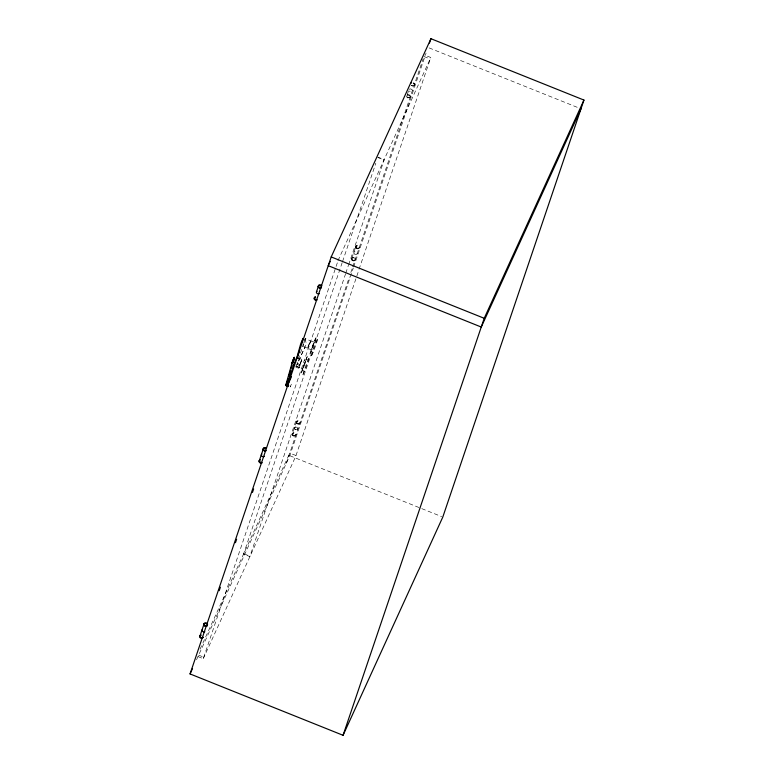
<?xml version="1.0" encoding="UTF-8"?>
<svg xmlns="http://www.w3.org/2000/svg" width="774" height="774" viewBox="0 0 774 774"><rect width="100%" height="100%" fill="white"/><g stroke="black" fill="none" stroke-linecap="round" stroke-linejoin="round"><path stroke-width="0.58" stroke-dasharray="3.87 2.9" d="M305.42 338.567L303.979 342.911M295.745 365.986L302.634 368.792L305.72 361.042L296.781 357.327M301.589 360.829L301.841 359.804L300.912 361.671M296.103 367.524L298.812 368.085L300.157 364.931L297.061 362.967L303.592 344.024M198.009 656.594L203.243 658.703L337.687 261.767M342.185 262.628L243.539 554.068L249.828 556.593L345.552 273.919M342.572 261.486L375.835 163.198M345.765 273.154L348.474 265.153M348.639 264.776L384.233 159.628L377.944 157.103M292.262 434.059L292.456 433.479M296.558 421.366L292.543 433.517M351.58 258.806L351.773 258.226M355.682 246.683L355.876 246.113M351.86 258.264L355.769 246.713M407.298 94.486L408.595 90.655M286.332 463.249L349.413 276.899M350.816 272.496L352.509 267.746M352.751 266.778L423.155 58.766M196.519 659.796L289.786 455.702L353.263 268.152M353.65 267.011L426.039 53.164M295.978 455.596L358.797 270.271M359.039 269.304L430.808 57.518L424.52 55.002M298.812 368.085L300.157 364.931M304.84 340.386L305.13 339.573L306.436 343.791L297.535 363.557L297.061 362.967M301.589 360.819L299.074 366.876M309.958 342.679L310.471 340.928L305.411 338.451M309.958 342.669L308.187 347.033M303.66 343.404L304.085 342.369M300.912 361.661L299.083 366.857M302.886 345.204L303.253 344.372M295.832 367.06L304.879 347.187L302.508 345.31M337.977 260.654L430.808 57.518M305.807 359.639L307.055 356.882L309.358 356.901A24.207 1.238 -68.1 0 1 304.405 371.539L303.021 374.558L301.299 372.952A22.03 1.122 -68.1 0 1 305.807 359.639L307.975 359.92L309.358 356.901M314.428 340.753L315.686 338.006L317.988 338.015A24.207 1.238 -68.1 0 1 313.035 352.663L311.651 355.682L309.919 354.076A22.03 1.122 -68.1 0 1 314.428 340.753L316.605 341.044L317.988 338.015M301.299 372.952L302.547 370.204A22.03 1.122 -68.1 0 0 307.055 356.882M309.919 354.076L311.177 351.328A22.03 1.122 -68.1 0 0 315.686 338.006M200.05 649.222L289.786 453.051M203.243 658.703L296.074 455.567L289.689 453.071M304.753 339.67L305.285 338.606M308.187 347.023L307.597 348.136L302.228 346.423M314.35 342.166L311.264 349.916L307.597 348.136L308.797 344.594L310.471 340.928L314.35 342.166L311.264 349.916M302.634 368.792L305.72 361.042M296.442 366.499L299.074 367.282M429.086 47.901L578.749 107.915M423.929 56.483L430.218 59.008M377.77 157.48L384.059 160.005M289.786 455.702L441.683 516.616M243.704 553.691L249.992 556.216M198.599 655.114L203.843 657.213M296.636 364.196L299.848 365.821M311.177 351.328L313.035 352.663M302.547 370.204L304.405 371.539M303.021 374.558A24.207 1.238 -68.1 0 1 307.975 359.92M311.651 355.682A24.207 1.238 -68.1 0 1 316.605 341.044M413.297 82.731A1.867 1.374 18.7 0 1 414.109 85.111A1.867 1.374 18.7 0 1 411.091 84.376M407.211 95.454A1.867 1.374 18.7 0 1 410.181 96.527A1.867 1.374 18.7 0 1 408.169 98.027A1.867 1.374 18.7 0 1 406.901 95.686M409.136 89.349A1.78 1.306 18.7 0 1 411.662 89.407A1.78 1.306 18.7 0 1 411.855 91.4A1.78 1.306 18.7 0 1 409.291 91.003M290.453 386.168L290.182 386.961L291.527 383.807L290.453 386.168M356.059 248.115A1.867 1.374 18.7 0 0 359.155 248.077A1.867 1.374 18.7 0 0 357.046 245.948A1.867 1.374 18.7 0 0 356.059 248.115M356.253 247.545A1.867 1.374 18.7 0 0 359.349 247.506A1.867 1.374 18.7 0 0 357.24 245.377A1.867 1.374 18.7 0 0 356.253 247.545M351.957 260.228A1.867 1.374 18.7 0 0 355.053 260.19A1.867 1.374 18.7 0 0 352.944 258.071A1.867 1.374 18.7 0 0 351.957 260.228M352.151 259.658A1.867 1.374 18.7 0 0 355.247 259.619A1.867 1.374 18.7 0 0 353.137 257.49A1.867 1.374 18.7 0 0 352.151 259.658A1.78 1.306 18.7 0 0 355.16 259.59A1.78 1.306 18.7 0 0 353.157 257.568A1.78 1.306 18.7 0 0 352.218 259.619M354.182 253.814A1.78 1.306 18.7 0 0 357.124 253.785A1.78 1.306 18.7 0 0 355.121 251.763A1.78 1.306 18.7 0 0 354.182 253.814M356.127 248.077A1.78 1.306 18.7 0 0 359.068 248.038A1.78 1.306 18.7 0 0 357.066 246.016A1.78 1.306 18.7 0 0 356.127 248.077M414.061 85.556A1.867 1.374 18.7 0 0 413.103 83.311A1.78 1.306 18.7 0 1 413.984 85.508A1.78 1.306 18.7 0 1 411.236 85.256A1.867 1.374 18.7 0 0 414.061 85.556M410.249 95.715A1.867 1.374 18.7 0 0 407.405 94.873A1.78 1.306 18.7 0 1 410.172 95.734A1.78 1.306 18.7 0 1 408.972 97.466A1.867 1.374 18.7 0 1 406.795 95.753A1.78 1.306 18.7 0 0 408.972 97.466A1.867 1.374 18.7 0 0 410.249 95.715M296.732 423.368A1.867 1.374 18.7 0 0 299.828 423.33A1.867 1.374 18.7 0 0 297.729 421.201A1.867 1.374 18.7 0 0 296.732 423.368M296.926 422.798A1.867 1.374 18.7 0 0 300.031 422.759A1.867 1.374 18.7 0 0 297.922 420.63A1.867 1.374 18.7 0 0 296.926 422.798M292.63 435.491A1.867 1.374 18.7 0 0 295.726 435.452A1.867 1.374 18.7 0 0 293.627 433.324A1.867 1.374 18.7 0 0 292.63 435.491M292.824 434.911A1.867 1.374 18.7 0 0 295.929 434.872A1.867 1.374 18.7 0 0 293.82 432.753A1.867 1.374 18.7 0 0 292.824 434.911M294.855 429.077A1.78 1.306 18.7 0 0 297.806 429.038A1.78 1.306 18.7 0 0 295.803 427.016A1.78 1.306 18.7 0 0 294.855 429.077A1.78 1.306 18.7 0 0 297.787 429.096A1.78 1.306 18.7 0 0 295.774 427.074A1.78 1.306 18.7 0 0 294.836 429.135M296.8 423.33A1.78 1.306 18.7 0 0 299.751 423.301A1.78 1.306 18.7 0 0 297.738 421.269A1.78 1.306 18.7 0 0 296.8 423.33M292.891 434.882A1.78 1.306 18.7 0 0 295.842 434.843A1.78 1.306 18.7 0 0 293.839 432.821A1.78 1.306 18.7 0 0 292.891 434.882"/><path stroke-width="1.16" d="M294.197 357.849L293.172 361.545M293.588 365.183L296.781 357.327L296.703 357.83M292.224 362.435L285.683 385.5L288.383 386.584M296.858 357.54L300.68 343.917L303.021 338.383L301.802 342.669M287.173 381.834L288.17 378.457M288.837 376.203L290.502 370.562M291.169 368.308L292.175 364.931M297.139 358.449L299.132 351.686M292.272 362.329L292.166 362.948M293.956 358.643L294.391 357.259L293.907 358.285M286.574 386.216L293.878 364.186M293.085 362.377L292.514 362.145L293.53 359.349L293.81 360.22M200.079 635.735L203.988 624.192M259.396 460.482L263.305 448.93M293.83 359.097L292.349 362.842M316.479 291.856L318.424 286.119M190.056 673.931L331.204 256.929L430.934 38.7L583.944 100.069L442.796 517.071L343.066 735.3L190.056 673.931L192.523 668.543M219.216 590.688L220.377 587.263M235.46 542.69L236.621 539.265M252.488 492.399L253.64 488.974M429.454 43.073L430.934 38.7M343.066 735.3L484.214 318.298L583.944 100.069M292.456 361.806L292.185 363.112M292.814 362.667L293.046 362.038M292.282 362.145L292.678 361.187M293.772 359.165L292.311 362.677M292.572 361.371L293.24 359.707M293.52 360.771L293.81 360.065M293.211 359.862L293.569 358.923M293.472 359.242L293.868 358.246M291.479 376.677L287.657 385.171L286.941 385.113L288.692 385.636M330.208 261.37L328.244 265.685L481.254 327.044L580.984 108.815M292.514 362.145L292.804 361.506M285.683 385.5L286.844 382.966M293.714 358.701L294.12 357.723M294.313 358.942L294.546 358.401M331.204 256.929L484.214 318.298M265.782 450.971A1.867 1.374 18.7 0 1 263.324 449.984A1.867 1.374 18.7 0 1 264.137 448.223M265.056 448.204A1.867 1.374 18.7 0 1 265.956 448.572M265.975 450.4A1.867 1.374 18.7 0 1 263.595 449.53A1.867 1.374 18.7 0 1 264.06 447.73A1.867 1.374 18.7 0 1 266.517 448.291M262.076 462.939A1.867 1.374 18.7 0 1 259.493 462.446A1.867 1.374 18.7 0 1 259.638 460.491M264.466 456.283A1.78 1.306 18.7 0 1 261.883 456.186A1.78 1.306 18.7 0 1 261.854 454.164M265.743 450.903A1.78 1.306 18.7 0 1 263.508 448.649M263.799 448.427A1.78 1.306 18.7 0 1 264.176 448.291M265.056 448.272A1.78 1.306 18.7 0 1 265.908 448.62M320.891 288.151A1.867 1.374 18.7 0 1 318.443 287.164A1.867 1.374 18.7 0 1 319.246 285.403A1.78 1.306 18.7 0 0 318.52 287.154A1.78 1.306 18.7 0 0 320.852 288.083M320.639 285.529A1.867 1.374 18.7 0 1 321.433 286.041M321.481 287.435A1.867 1.374 18.7 0 1 318.801 286.825A1.867 1.374 18.7 0 1 319.304 284.861A1.867 1.374 18.7 0 1 321.897 285.809M316.789 300.273A1.867 1.374 18.7 0 1 314.244 299.103A1.867 1.374 18.7 0 1 315.599 297.468M315.337 296.945A1.867 1.374 18.7 0 0 314.534 298.716A1.867 1.374 18.7 0 0 316.982 299.693A1.78 1.306 18.7 0 1 314.612 298.696A1.78 1.306 18.7 0 1 315.376 297.013M319.285 293.685A1.78 1.306 18.7 0 1 316.827 293.22A1.78 1.306 18.7 0 1 316.972 291.353M321.017 285.799A1.78 1.306 18.7 0 1 321.365 286.08M410.984 83.292A1.867 1.374 18.7 0 1 411.507 82.76M207.161 625.847A1.867 1.374 18.7 0 1 204.007 625.247A1.867 1.374 18.7 0 1 205.739 623.467M207.045 625.508A1.867 1.374 18.7 0 1 204.278 624.782A1.867 1.374 18.7 0 1 205.158 622.867A1.867 1.374 18.7 0 1 207.616 624.25M202.362 638.347A1.867 1.374 18.7 0 1 200.176 637.708A1.867 1.374 18.7 0 1 200.011 635.976M200.321 635.744A1.867 1.374 18.7 0 1 200.708 635.589M203.262 637.389A1.867 1.374 18.7 0 1 200.369 637.128A1.867 1.374 18.7 0 1 200.911 635.019M204.849 631.758A1.78 1.306 18.7 0 1 202.401 631.294A1.78 1.306 18.7 0 1 202.536 629.426M206.793 626.021A1.78 1.306 18.7 0 1 204.201 625.392A1.78 1.306 18.7 0 1 204.858 623.544M203.185 637.341A1.78 1.306 18.7 0 1 200.437 637.099A1.78 1.306 18.7 0 1 200.95 635.086M259.416 461.536A1.867 1.374 18.7 0 0 261.873 462.513A1.78 1.306 18.7 0 1 259.503 461.517A1.78 1.306 18.7 0 1 260.267 459.833A1.867 1.374 18.7 0 0 259.416 461.536"/></g></svg>
